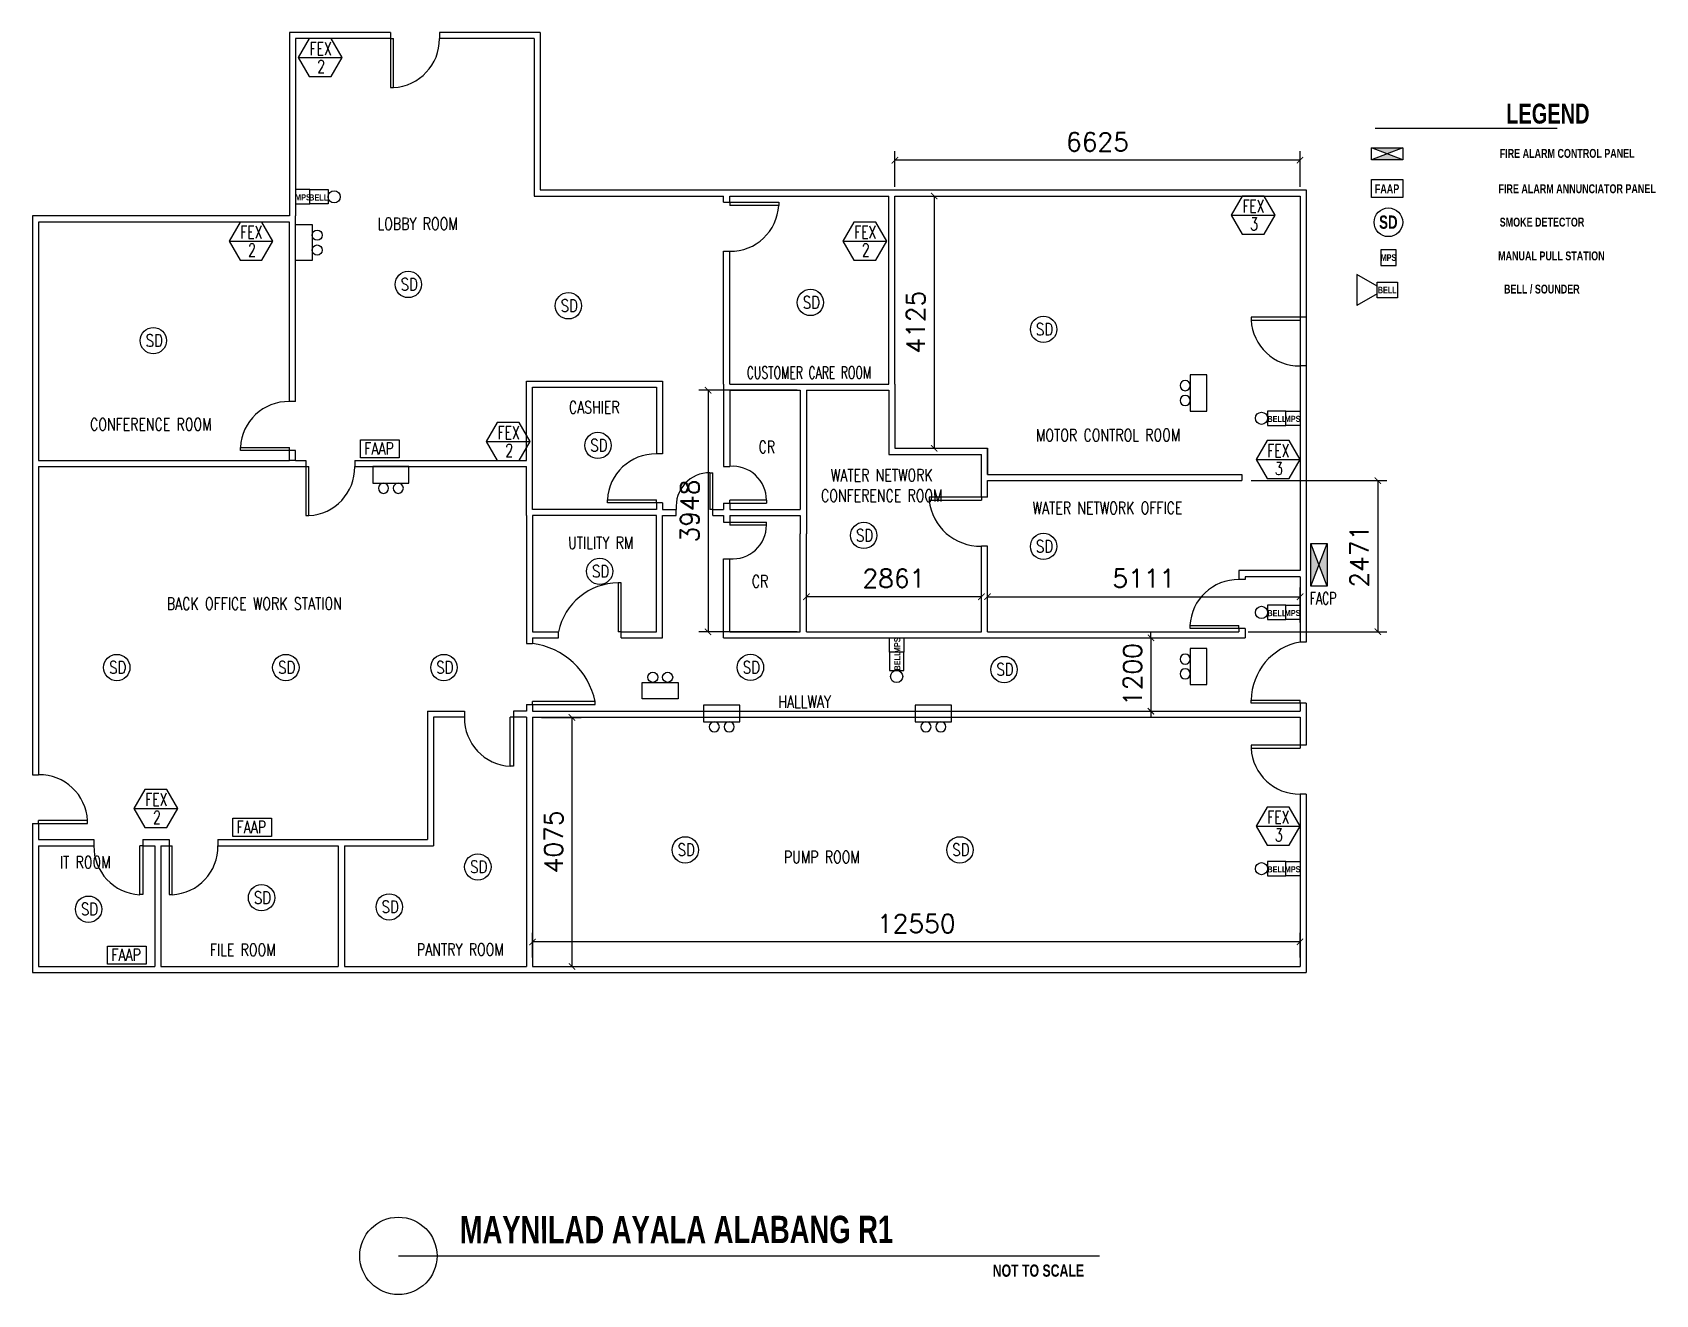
# Model space of a CAD drawing. Header units: millimetres. Extents: x 574095 to 829954, y -285467 to -148924.
# Drawn here: x 618008 to 644545, y -200945 to -180306 of the extents above; entities that cross this region are included whole.
import ezdxf

# ---------------------------------------------------------------- set-up
doc = ezdxf.new("R2010")
doc.units = ezdxf.units.MM
doc.header["$LTSCALE"] = 0.5
doc.layers.get('0').update_dxf_attribs({"color": 2})
doc.layers.get('Defpoints').update_dxf_attribs({"color": 140})
doc.layers.add('lighting', color=30, linetype='Continuous')
doc.styles.add('RomanS', font='romans.shx')
doc.styles.get("Standard").update_dxf_attribs({"font": 'romans.shx', "width": 0.75})
doc.dimstyles.new('RomanS 100', dxfattribs={"dimscale": 3, "dimtxt": 100, "dimasz": 35, "dimexe": 50, "dimexo": 50, "dimgap": 50, "dimtad": 1, "dimdec": 0, "dimzin": 0, "dimdsep": 46, "dimtxsty": 'RomanS', "dimblk": 'ARCHTICK', "dimcen": 0, "dimclrd": 1, "dimclre": 1, "dimclrt": 2, "dimadec": 0, "dimazin": 0, "dimtfac": 1, "dimtdec": 0, "dimtix": 1, "dimtmove": 0, "dimatfit": 3, "dimfxl": 1, "dimtolj": 1, "dimtzin": 0, "dimarcsym": 0})

# ---------------------------------------------------------------- blocks, each defined once
blk = doc.blocks.new('VBB')
at = {"layer": 'lighting'}
blk.add_lwpolyline([(435686, 185938), (436669, 185938), (436669, 185486), (435686, 185486)], close=True, dxfattribs=at)
for centre in [(435976, 186076), (436380, 186076)]:
    blk.add_circle(centre, 138, dxfattribs=at)
blk = doc.blocks.new('NMM')
at = {"layer": 'lighting', "color": 1}
blk.add_lwpolyline([(436782, 196044), (436526, 196488), (436013, 196488), (435757, 196044), (436013, 195600), (436526, 195600)], close=True, dxfattribs=at)
blk.add_lwpolyline([(435757, 196044), (436782, 196044)], dxfattribs=at)
at = {"layer": 'lighting', "color": 2, "char_height": 300.01, "attachment_point": 1}
for s, insert in [('\\pi80.926;{\\W0.7;FEX}', (435942, 196402)), ('\\pi260.93;{\\W0.7;2}', (435942, 195985))]:
    blk.add_mtext_dynamic_manual_height_columns(s, width=661.86, gutter_width=1, heights=[0], dxfattribs=dict(at, insert=insert))
blk = doc.blocks.new('_ArchTick')
at = {"color": 0, "linetype": 'ByBlock', "const_width": 0.15}
blk.add_lwpolyline([(-0.5, -0.5), (0.5, 0.5)], dxfattribs=at)
blk = doc.blocks.new('*D94')
at = {"color": 1, "lineweight": -2, "transparency": 16777216}
for p, q in [((632108, -182831), (632108, -182245)), ((638733, -182831), (638733, -182245)), ((638733, -182395), (632108, -182395))]:
    blk.add_line(p, q, dxfattribs=at)
at = {"layer": 'Defpoints', "color": 0, "transparency": 16777216}
for p in [(632108, -182395), (632108, -182981), (638733, -182981)]:
    blk.add_point(p, dxfattribs=at)
at = {"color": 1, "lineweight": -2, "transparency": 16777216, "xscale": 105, "yscale": 105, "zscale": 105, "rotation": 180}
blk.add_blockref('_ArchTick', (632108, -182395), dxfattribs=at)
at = {"color": 1, "lineweight": -2, "transparency": 16777216, "xscale": 105, "yscale": 105, "zscale": 105}
blk.add_blockref('_ArchTick', (638733, -182395), dxfattribs=at)
at = {"color": 2, "transparency": 16777216, "insert": (635421, -182095), "char_height": 300, "attachment_point": 5, "style": 'RomanS'}
blk.add_mtext('\\A1;6625', dxfattribs=at)
blk = doc.blocks.new('*D95')
at = {"color": 1, "lineweight": -2, "transparency": 16777216}
for p, q in [((632258, -182981), (632900, -182981)), ((632750, -182981), (632750, -187106)), ((632258, -187106), (632900, -187106))]:
    blk.add_line(p, q, dxfattribs=at)
at = {"layer": 'Defpoints', "color": 0, "transparency": 16777216}
for p in [(632108, -182981), (632108, -187106), (632750, -187106)]:
    blk.add_point(p, dxfattribs=at)
at = {"color": 1, "lineweight": -2, "transparency": 16777216, "xscale": 105, "yscale": 105, "zscale": 105}
for p, rotation in [((632750, -182981), 90), ((632750, -187106), 270)]:
    blk.add_blockref('_ArchTick', p, dxfattribs=dict(at, rotation=rotation))
at = {"color": 2, "transparency": 16777216, "insert": (632450, -185043), "char_height": 300, "attachment_point": 5, "rotation": 90, "style": 'RomanS'}
blk.add_mtext('\\A1;4125', dxfattribs=at)
blk = doc.blocks.new('*D96')
at = {"color": 1, "lineweight": -2, "transparency": 16777216}
for p, q in [((626183, -195431), (626183, -195028)), ((638733, -195431), (638733, -195028)), ((638733, -195178), (626183, -195178))]:
    blk.add_line(p, q, dxfattribs=at)
at = {"layer": 'Defpoints', "color": 0, "transparency": 16777216}
for p in [(626183, -195178), (626183, -195581), (638733, -195581)]:
    blk.add_point(p, dxfattribs=at)
at = {"color": 1, "lineweight": -2, "transparency": 16777216, "xscale": 105, "yscale": 105, "zscale": 105, "rotation": 180}
blk.add_blockref('_ArchTick', (626183, -195178), dxfattribs=at)
at = {"color": 1, "lineweight": -2, "transparency": 16777216, "xscale": 105, "yscale": 105, "zscale": 105}
blk.add_blockref('_ArchTick', (638733, -195178), dxfattribs=at)
at = {"color": 2, "transparency": 16777216, "insert": (632458, -194878), "char_height": 300, "attachment_point": 5, "style": 'RomanS'}
blk.add_mtext('\\A1;12550', dxfattribs=at)
blk = doc.blocks.new('*D98')
at = {"color": 1, "lineweight": -2, "transparency": 16777216}
for p, q in [((636134, -190206), (636444, -190206)), ((636294, -190206), (636294, -190101)), ((636294, -190206), (636294, -191406)), ((626333, -191506), (626978, -191506)), ((626828, -191506), (626828, -195581)), ((636134, -191406), (636444, -191406)), ((636294, -191406), (636294, -191511)), ((626333, -195581), (626978, -195581))]:
    blk.add_line(p, q, dxfattribs=at)
at = {"layer": 'Defpoints', "color": 0, "transparency": 16777216}
for p in [(635984, -190206), (626183, -191506), (635984, -191406), (636294, -191406), (626183, -195581), (626828, -195581)]:
    blk.add_point(p, dxfattribs=at)
at = {"color": 1, "lineweight": -2, "transparency": 16777216, "xscale": 105, "yscale": 105, "zscale": 105}
for p, rotation in [((636294, -190206), 270), ((626828, -191506), 90), ((636294, -191406), 90), ((626828, -195581), 270)]:
    blk.add_blockref('_ArchTick', p, dxfattribs=dict(at, rotation=rotation))
at = {"color": 2, "transparency": 16777216, "char_height": 300, "attachment_point": 5, "rotation": 90, "style": 'RomanS'}
for s, insert in [('\\A1;1200', (635994, -190806)), ('\\A1;4075', (626528, -193543))]:
    blk.add_mtext(s, dxfattribs=dict(at, insert=insert))
blk = doc.blocks.new('*D99')
at = {"color": 1, "lineweight": -2, "transparency": 16777216}
for p, q in [((630511, -186158), (628904, -186158)), ((629054, -186158), (629054, -190106)), ((630511, -190106), (628904, -190106))]:
    blk.add_line(p, q, dxfattribs=at)
at = {"layer": 'Defpoints', "color": 0, "transparency": 16777216}
for p in [(630661, -186158), (629054, -190106), (630661, -190106)]:
    blk.add_point(p, dxfattribs=at)
at = {"color": 1, "lineweight": -2, "transparency": 16777216, "xscale": 105, "yscale": 105, "zscale": 105}
for p, rotation in [((629054, -186158), 90), ((629054, -190106), 270)]:
    blk.add_blockref('_ArchTick', p, dxfattribs=dict(at, rotation=rotation))
at = {"color": 2, "transparency": 16777216, "insert": (628754, -188132), "char_height": 300, "attachment_point": 5, "rotation": 90, "style": 'RomanS'}
blk.add_mtext('\\A1;3948', dxfattribs=at)
blk = doc.blocks.new('*D100')
at = {"color": 1, "lineweight": -2, "transparency": 16777216}
for p, q in [((630661, -189956), (630661, -189383)), ((633522, -189956), (633522, -189383)), ((633522, -189533), (630661, -189533))]:
    blk.add_line(p, q, dxfattribs=at)
at = {"layer": 'Defpoints', "color": 0, "transparency": 16777216}
for p in [(630661, -189533), (630661, -190106), (633522, -190106)]:
    blk.add_point(p, dxfattribs=at)
at = {"color": 1, "lineweight": -2, "transparency": 16777216, "xscale": 105, "yscale": 105, "zscale": 105, "rotation": 180}
blk.add_blockref('_ArchTick', (630661, -189533), dxfattribs=at)
at = {"color": 1, "lineweight": -2, "transparency": 16777216, "xscale": 105, "yscale": 105, "zscale": 105}
blk.add_blockref('_ArchTick', (633522, -189533), dxfattribs=at)
at = {"color": 2, "transparency": 16777216, "insert": (632092, -189233), "char_height": 300, "attachment_point": 5, "style": 'RomanS'}
blk.add_mtext('\\A1;2861', dxfattribs=at)
blk = doc.blocks.new('*D101')
at = {"color": 1, "lineweight": -2, "transparency": 16777216}
for p, q in [((637933, -187635), (640154, -187635)), ((640004, -187635), (640004, -190106)), ((637883, -190106), (640154, -190106))]:
    blk.add_line(p, q, dxfattribs=at)
at = {"layer": 'Defpoints', "color": 0, "transparency": 16777216}
for p in [(637783, -187635), (637733, -190106), (640004, -190106)]:
    blk.add_point(p, dxfattribs=at)
at = {"color": 1, "lineweight": -2, "transparency": 16777216, "xscale": 105, "yscale": 105, "zscale": 105}
for p, rotation in [((640004, -187635), 90), ((640004, -190106), 270)]:
    blk.add_blockref('_ArchTick', p, dxfattribs=dict(at, rotation=rotation))
at = {"color": 2, "transparency": 16777216, "insert": (639704, -188870), "char_height": 300, "attachment_point": 5, "rotation": 90, "style": 'RomanS'}
blk.add_mtext('\\A1;2471', dxfattribs=at)
blk = doc.blocks.new('*D102')
at = {"color": 1, "lineweight": -2, "transparency": 16777216}
for p, q in [((633622, -189956), (633622, -189383)), ((638733, -189956), (638733, -189383)), ((633622, -189533), (638733, -189533))]:
    blk.add_line(p, q, dxfattribs=at)
at = {"layer": 'Defpoints', "color": 0, "transparency": 16777216}
for p in [(638733, -189533), (633622, -190106), (638733, -190106)]:
    blk.add_point(p, dxfattribs=at)
at = {"color": 1, "lineweight": -2, "transparency": 16777216, "xscale": 105, "yscale": 105, "zscale": 105, "rotation": 180}
blk.add_blockref('_ArchTick', (633622, -189533), dxfattribs=at)
at = {"color": 1, "lineweight": -2, "transparency": 16777216, "xscale": 105, "yscale": 105, "zscale": 105}
blk.add_blockref('_ArchTick', (638733, -189533), dxfattribs=at)
at = {"color": 2, "transparency": 16777216, "insert": (636178, -189233), "char_height": 300, "attachment_point": 5, "style": 'RomanS'}
blk.add_mtext('\\A1;5111', dxfattribs=at)

msp = doc.modelspace()

# ---------------------------------------------------------------- hatches: boundary and pattern name
at = {"transparency": 33554638}
h = msp.add_hatch(dxfattribs=at)
h.set_pattern_fill('ANGLE', color=0, scale=0.730543, angle=90)
h.set_pattern_definition([(90, (504913.4233, -634538.451), (-5.102846324, 3e-16), [3.711160963, -1.39168536]), (180, (504913.4233, -634538.451), (-6e-16, -5.102846324), [3.711160963, -1.39168536])])
h.paths.add_polyline_path([(639900.1, -182194.4), (640155.4, -182291.5), (640410.6, -182194.4)])
h.paths.add_polyline_path([(640155.4, -182291.5), (639900.1, -182388.7), (640410.6, -182388.7)])
h = msp.add_hatch(dxfattribs=at)
h.set_pattern_fill('ANGLE', color=0)
h.set_pattern_definition([(0, (19988.347, -3886.634), (0, 6.985), [5.08, -1.905]), (90, (19988.347, -3886.634), (-6.985, 4e-16), [5.08, -1.905])])
h.paths.add_polyline_path([(639176.7, -188662.4), (639043.8, -189011.8), (639176.7, -189361.1)])
h.paths.add_polyline_path([(639043.8, -189011.8), (638910.8, -188662.4), (638910.8, -189361.1)])

# ---------------------------------------------------------------- linework, layer by layer
at = {"color": 8, "transparency": 33554638}
for p, q in [((622208.3, -180305.5), (622208.3, -183305.5)), ((623860.8, -180305.5), (622208.3, -180305.5)), ((622308.3, -180405.5), (622308.3, -183305.5)), ((623860.8, -180405.5), (622308.3, -180405.5)), ((623860.8, -180305.5), (623860.8, -180405.5)), ((623860.8, -180405.5), (623910.8, -180405.5)), ((623860.8, -180405.5), (623910.8, -180405.5)), ((623860.8, -180405.5), (623860.8, -181205.5)), ((623910.8, -181205.5), (623910.8, -180405.5)), ((626308.3, -180305.5), (624660.8, -180305.5)), ((624660.8, -180305.5), (624660.8, -180405.5)), ((624660.8, -180305.5), (624660.8, -180405.5)), ((626208.3, -180405.5), (624660.8, -180405.5)), ((626208.3, -180405.5), (626208.3, -182980.5)), ((626308.3, -180305.5), (626308.3, -182880.5)), ((623860.8, -181205.5), (623910.8, -181205.5)), ((626208.3, -182980.5), (629308.3, -182980.5)), ((626308.3, -182880.5), (629508.3, -182880.5)), ((629308.3, -183083.6), (629308.3, -182980.5)), ((629308.3, -183083.6), (629408.3, -183083.6)), ((629408.3, -182980.5), (629508.3, -182980.5)), ((629408.3, -183083.6), (629408.3, -182980.5)), ((629408.3, -183083.6), (629408.3, -183133.6)), ((629408.3, -183083.6), (629408.3, -183133.6)), ((629408.3, -183083.6), (630208.3, -183083.6)), ((629508.3, -182880.5), (632008.3, -182880.5)), ((629508.3, -182980.5), (632008.3, -182980.5)), ((630208.3, -183083.6), (630208.3, -183133.6)), ((632008.3, -182880.5), (638833.3, -182880.5)), ((632008.3, -186057.5), (632008.3, -182980.5)), ((632108.3, -182980.5), (638733.3, -182980.5)), ((632108.3, -186057.5), (632108.3, -182980.5)), ((638733.3, -182980.5), (638733.3, -188305.5)), ((638833.3, -182880.5), (638833.3, -188305.5)), ((622208.3, -183305.5), (618008.3, -183305.5)), ((618008.3, -183305.5), (618008.3, -187305.5)), ((622308.3, -186341), (622308.3, -183305.5)), ((630208.3, -183133.6), (629408.3, -183133.6)), ((622208.3, -183405.5), (618108.3, -183405.5)), ((618108.3, -183405.5), (618108.3, -187305.5)), ((622208.3, -186341), (622208.3, -183405.5)), ((629308.3, -186057.5), (629308.3, -183883.6)), ((629308.3, -183883.6), (629408.3, -183883.6)), ((629308.3, -183883.6), (629408.3, -183883.6)), ((629408.3, -186057.5), (629408.3, -183883.6)), ((638733.3, -184958.8), (637933.3, -184958.8)), ((637933.3, -184958.8), (637933.3, -185008.8)), ((637933.3, -185008.8), (638733.3, -185008.8)), ((638733.3, -184958.8), (638733.3, -185008.8)), ((638733.3, -184958.8), (638733.3, -185008.8)), ((638833.3, -184958.8), (638733.3, -184958.8)), ((626083.3, -186005.5), (628308.3, -186005.5)), ((626083.3, -187305.5), (626083.3, -186005.5)), ((628308.3, -186005.5), (628308.3, -187198.1)), ((638833.3, -185758.8), (638733.3, -185758.8)), ((638833.3, -185758.8), (638733.3, -185758.8)), ((626183.3, -186105.5), (628208.3, -186105.5)), ((626183.3, -188105.5), (626183.3, -186105.5)), ((628208.3, -186105.5), (628208.3, -187198.1)), ((629308.3, -186057.5), (629308.3, -187402.8)), ((629408.3, -186057.5), (632008.3, -186057.5)), ((629408.3, -186157.5), (630561.3, -186157.5)), ((629408.3, -186157.5), (629408.3, -187402.8)), ((630561.3, -186157.5), (630561.3, -188105.5)), ((630661.3, -186157.5), (630661.3, -188505.5)), ((630661.3, -186157.5), (632008.3, -186157.5)), ((632008.3, -186157.5), (632008.3, -187205.5)), ((632108.3, -186057.5), (632108.3, -187105.5)), ((622308.3, -186341), (622208.3, -186341)), ((618008.3, -187305.5), (618008.3, -192444.2)), ((618108.3, -187305.5), (622208.3, -187305.5)), ((621408.3, -187141), (621408.3, -187091)), ((621408.3, -187091), (622208.3, -187091)), ((622308.3, -187141), (621408.3, -187141)), ((622208.3, -187141), (622208.3, -187091)), ((622208.3, -187305.5), (622208.3, -187141)), ((622208.3, -187305.5), (622208.3, -187255.5)), ((622308.3, -187305.5), (622208.3, -187305.5)), ((622308.3, -187305.5), (622308.3, -187141)), ((622308.3, -187305.5), (622477.5, -187305.5)), ((622477.5, -187305.5), (622477.5, -187405.5)), ((623277.5, -187305.5), (623277.5, -187405.5)), ((623277.5, -187305.5), (623277.5, -187405.5)), ((623277.5, -187305.5), (626083.3, -187305.5)), ((628308.3, -187198.1), (628208.3, -187198.1)), ((628308.3, -187198.1), (628208.3, -187198.1)), ((632008.3, -187205.5), (633522.3, -187205.5)), ((632108.3, -187105.5), (633622.3, -187105.5)), ((633522.3, -187906.1), (633522.3, -187205.5)), ((633622.3, -187105.5), (633622.3, -187534.5)), ((633622.3, -187534.5), (633622.3, -187105.5)), ((618108.3, -187405.5), (622308.3, -187405.5)), ((618108.3, -187405.5), (618108.3, -192444.2)), ((622308.3, -187405.5), (622477.5, -187405.5)), ((622477.5, -187405.5), (622527.5, -187405.5)), ((622477.5, -187405.5), (622527.5, -187405.5)), ((622477.5, -187405.5), (622477.5, -188205.5)), ((622527.5, -188205.5), (622527.5, -187405.5)), ((623277.5, -187405.5), (626083.3, -187405.5)), ((626083.3, -188205.5), (626083.3, -187405.5)), ((629084.3, -187505.5), (629084.3, -188105.5)), ((629084.3, -187505.5), (629134.3, -187505.5)), ((629134.3, -188105.5), (629134.3, -187505.5)), ((629308.3, -187402.8), (629408.3, -187402.8)), ((633622.3, -187534.5), (637783.3, -187534.5)), ((637783.3, -187534.5), (637783.3, -187634.5)), ((633622.3, -187634.5), (637783.3, -187634.5)), ((633622.3, -187906.1), (633622.3, -187634.5)), ((628208.3, -188105.5), (626183.3, -188105.5)), ((627408.3, -187998.1), (627408.3, -187948.1)), ((627408.3, -187948.1), (628208.3, -187948.1)), ((628208.3, -187998.1), (627408.3, -187998.1)), ((628208.3, -187998.1), (628208.3, -187948.1)), ((628208.3, -187998.1), (628208.3, -187948.1)), ((628308.3, -187998.1), (628208.3, -187998.1)), ((628208.3, -187998.1), (628208.3, -188105.5)), ((628308.3, -187998.1), (628308.3, -188105.5)), ((628308.3, -188105.5), (628534.3, -188105.5)), ((628534.3, -188205.5), (628534.3, -188105.5)), ((629134.3, -188105.5), (629084.3, -188105.5)), ((629134.3, -188205.5), (629134.3, -188105.5)), ((629134.3, -188105.5), (629308.3, -188105.5)), ((629308.3, -188002.8), (629408.3, -188002.8)), ((629308.3, -188002.8), (629308.3, -188105.5)), ((629408.3, -188002.8), (629408.3, -187952.8)), ((630008.3, -187952.8), (629408.3, -187952.8)), ((629408.3, -188002.8), (630008.3, -188002.8)), ((629408.3, -188002.8), (629408.3, -188105.5)), ((629408.3, -188105.5), (630561.3, -188105.5)), ((630008.3, -187952.8), (630008.3, -188002.8)), ((633522.3, -187906.1), (632669.3, -187906.1)), ((632669.3, -187906.1), (632669.3, -187956.1)), ((632669.3, -187956.1), (633522.3, -187956.1)), ((633522.3, -187906.1), (633522.3, -187956.1)), ((633522.3, -187906.1), (633522.3, -187956.1)), ((633622.3, -187906.1), (633522.3, -187906.1)), ((622477.5, -188205.5), (622527.5, -188205.5)), ((626083.3, -188205.5), (626083.3, -190296.5)), ((628208.3, -188205.5), (626183.3, -188205.5)), ((626183.3, -188205.5), (626183.3, -190105.5)), ((628208.3, -190105.5), (628208.3, -188205.5)), ((628308.3, -190205.5), (628308.3, -188205.5)), ((628308.3, -188205.5), (628534.3, -188205.5)), ((629134.3, -188205.5), (629308.3, -188205.5)), ((629308.3, -188205.5), (629308.3, -188312.2)), ((629308.3, -188312.2), (629408.3, -188312.2)), ((629408.3, -188205.5), (629408.3, -188362.2)), ((629408.3, -188205.5), (630561.3, -188205.5)), ((629408.3, -188312.2), (629408.3, -188362.2)), ((629408.3, -188312.2), (630008.3, -188312.2)), ((630008.3, -188362.2), (629408.3, -188362.2)), ((630008.3, -188362.2), (630008.3, -188312.2)), ((630561.3, -188205.5), (630561.3, -188505.5)), ((638733.3, -188305.5), (638733.3, -189105.5)), ((638833.3, -188305.5), (638833.3, -189305.5)), ((630561.3, -190105.5), (630561.3, -188505.5)), ((630661.3, -190105.5), (630661.3, -188505.5)), ((629308.3, -190205.5), (629308.3, -188912.2)), ((629308.3, -188912.2), (629408.3, -188912.2)), ((629408.3, -190105.5), (629408.3, -188912.2)), ((633522.3, -190105.5), (633522.3, -188706.1)), ((633622.3, -188706.1), (633522.3, -188706.1)), ((633622.3, -188706.1), (633522.3, -188706.1)), ((633622.3, -190105.5), (633622.3, -188706.1)), ((638733.3, -189105.5), (637733.3, -189105.5)), ((637733.3, -189105.5), (637733.3, -189254)), ((627633.9, -189305.5), (627583.9, -189305.5)), ((627583.9, -189305.5), (627583.9, -190105.5)), ((627633.9, -190105.5), (627633.9, -189305.5)), ((637833.3, -189254), (637733.3, -189254)), ((637833.3, -189254), (637733.3, -189254)), ((638733.3, -189205.5), (637833.3, -189205.5)), ((637833.3, -189205.5), (637833.3, -189254)), ((638733.3, -189205.5), (638733.3, -189305.5)), ((638733.3, -189305.5), (638733.3, -190273.8)), ((638833.3, -189305.5), (638833.3, -190273.8)), ((626183.3, -190105.5), (626608.9, -190105.5)), ((626183.3, -190205.5), (626608.9, -190205.5)), ((626183.3, -190205.5), (626183.3, -190296.5)), ((626608.9, -190205.5), (626608.9, -190105.5)), ((626608.9, -190205.5), (626608.9, -190105.5)), ((627633.9, -190105.5), (627583.9, -190105.5)), ((627633.9, -190105.5), (627583.9, -190105.5)), ((627633.9, -190205.5), (627633.9, -190105.5)), ((627633.9, -190105.5), (628208.3, -190105.5)), ((627633.9, -190205.5), (628308.3, -190205.5)), ((629308.3, -190205.5), (630561.3, -190205.5)), ((629408.3, -190105.5), (630561.3, -190105.5)), ((630561.3, -190205.5), (633372.3, -190205.5)), ((630661.3, -190105.5), (633372.3, -190105.5)), ((633372.3, -190105.5), (633522.3, -190105.5)), ((633372.3, -190205.5), (637833.3, -190205.5)), ((633622.3, -190105.5), (637733.3, -190105.5)), ((636933.3, -190054), (636933.3, -190004)), ((636933.3, -190004), (637733.3, -190004)), ((637733.3, -190054), (636933.3, -190054)), ((637733.3, -190054), (637733.3, -190004)), ((637733.3, -190054), (637733.3, -190004)), ((637833.3, -190054), (637733.3, -190054)), ((637733.3, -190054), (637733.3, -190105.5)), ((637833.3, -190054), (637833.3, -190205.5)), ((626083.3, -190296.5), (626183.3, -190296.5)), ((638833.3, -190273.8), (638733.3, -190273.8)), ((638833.3, -190273.8), (638733.3, -190273.8)), ((626083.3, -191296.5), (626183.3, -191296.5)), ((626083.3, -191296.5), (626083.3, -191405.5)), ((626183.3, -191296.5), (626183.3, -191246.5)), ((626183.3, -191296.5), (626183.3, -191246.5)), ((627208.3, -191246.5), (626183.3, -191246.5)), ((626183.3, -191296.5), (627208.3, -191296.5)), ((626183.3, -191296.5), (626183.3, -191405.5)), ((627208.3, -191296.5), (627208.3, -191246.5)), ((637933.3, -191273.8), (637933.3, -191223.8)), ((637933.3, -191223.8), (638733.3, -191223.8)), ((638733.3, -191273.8), (637933.3, -191273.8)), ((638733.3, -191273.8), (638733.3, -191223.8)), ((638733.3, -191273.8), (638733.3, -191223.8)), ((638733.3, -191273.8), (638733.3, -191405.5)), ((638833.3, -191273.8), (638733.3, -191273.8)), ((638833.3, -191273.8), (638833.3, -191960.3)), ((624465.9, -191405.5), (624465.9, -193505.5)), ((624565.9, -191505.5), (624565.9, -193605.5)), ((625071.1, -191505.5), (624565.9, -191505.5)), ((625071.1, -191405.5), (625071.1, -191505.5)), ((625071.1, -191405.5), (625071.1, -191505.5)), ((625871.1, -191505.5), (625821.1, -191505.5)), ((625871.1, -191505.5), (625821.1, -191505.5)), ((625821.1, -192305.5), (625821.1, -191505.5)), ((626083.3, -191405.5), (625871.1, -191405.5)), ((625871.1, -191405.5), (625871.1, -191505.5)), ((626083.3, -191505.5), (625871.1, -191505.5)), ((625871.1, -191505.5), (625871.1, -192305.5)), ((626083.3, -191505.5), (626083.3, -195580.5)), ((626183.3, -191405.5), (638733.3, -191405.5)), ((626183.3, -191505.5), (626183.3, -195580.5)), ((626183.3, -191505.5), (638733.3, -191505.5)), ((638733.3, -191505.5), (638733.3, -191960.3)), ((638733.3, -191960.3), (637933.3, -191960.3)), ((637933.3, -191960.3), (637933.3, -192010.3)), ((637933.3, -192010.3), (638733.3, -192010.3)), ((638733.3, -191960.3), (638733.3, -192010.3)), ((638733.3, -191960.3), (638733.3, -192010.3)), ((638833.3, -191960.3), (638733.3, -191960.3)), ((625871.1, -192305.5), (625821.1, -192305.5)), ((618008.3, -192444.2), (618108.3, -192444.2)), ((618008.3, -192444.2), (618108.3, -192444.2)), ((638833.3, -192760.3), (638733.3, -192760.3)), ((638833.3, -192760.3), (638733.3, -192760.3)), ((638733.3, -192760.3), (638733.3, -195580.5)), ((638833.3, -192760.3), (638833.3, -195680.5)), ((618008.3, -193244.2), (618108.3, -193244.2)), ((618008.3, -193244.2), (618008.3, -193505.5)), ((618108.3, -193244.2), (618108.3, -193194.2)), ((618108.3, -193244.2), (618108.3, -193194.2)), ((618908.3, -193194.2), (618108.3, -193194.2)), ((618108.3, -193244.2), (618908.3, -193244.2)), ((618108.3, -193244.2), (618108.3, -193505.5)), ((618908.3, -193244.2), (618908.3, -193194.2)), ((618008.3, -193505.5), (618008.3, -195680.5)), ((618008.3, -193505.5), (618008.3, -195680.5)), ((618108.3, -193505.5), (619012.3, -193505.5)), ((618108.3, -193605.5), (618108.3, -195580.5)), ((618108.3, -193605.5), (618108.3, -195580.5)), ((618108.3, -193605.5), (619012.3, -193605.5)), ((619012.3, -193505.5), (619012.3, -193605.5)), ((619012.3, -193505.5), (619012.3, -193605.5)), ((619812.3, -193605.5), (619762.3, -193605.5)), ((619812.3, -193605.5), (619762.3, -193605.5)), ((619762.3, -194405.5), (619762.3, -193605.5)), ((619812.3, -193505.5), (619812.3, -193605.5)), ((619812.3, -193505.5), (620241.5, -193505.5)), ((619812.3, -193605.5), (619812.3, -194405.5)), ((619812.3, -193605.5), (620008.3, -193605.5)), ((620008.3, -193605.5), (620008.3, -195580.5)), ((620008.3, -193605.5), (620008.3, -195580.5)), ((620108.3, -193605.5), (620108.3, -195580.5)), ((620108.3, -193605.5), (620108.3, -195580.5)), ((620108.3, -193605.5), (620241.5, -193605.5)), ((620241.5, -193505.5), (620241.5, -193605.5)), ((620241.5, -193605.5), (620291.5, -193605.5)), ((620241.5, -193605.5), (620291.5, -193605.5)), ((620241.5, -193605.5), (620241.5, -194405.5)), ((620291.5, -194405.5), (620291.5, -193605.5)), ((621041.5, -193505.5), (621041.5, -193605.5)), ((621041.5, -193505.5), (621041.5, -193605.5)), ((621041.5, -193505.5), (624465.9, -193505.5)), ((621041.5, -193605.5), (623008.3, -193605.5)), ((623008.3, -193605.5), (623008.3, -195580.5)), ((623008.3, -193605.5), (623008.3, -195580.5)), ((623108.3, -193605.5), (623108.3, -195580.5)), ((623108.3, -193605.5), (623108.3, -195580.5)), ((623108.3, -193605.5), (624565.9, -193605.5)), ((619812.3, -194405.5), (619762.3, -194405.5)), ((620241.5, -194405.5), (620291.5, -194405.5)), ((618008.3, -195680.5), (626083.3, -195680.5)), ((618108.3, -195580.5), (620008.3, -195580.5)), ((620108.3, -195580.5), (623008.3, -195580.5)), ((623108.3, -195580.5), (626083.3, -195580.5)), ((626083.3, -195680.5), (638833.3, -195680.5)), ((626183.3, -195580.5), (638733.3, -195580.5))]:
    msp.add_line(p, q, dxfattribs=at)
at = {"color": 0, "transparency": 33554638}
for p, q in [((639962.6, -181871.9), (642937.7, -181871.9)), ((640410.6, -182388.7), (639900.1, -182194.4)), ((640410.6, -182194.4), (639900.1, -182388.7)), ((639993.3, -184456.6), (639660.9, -184264.7)), ((639660.9, -184264.7), (639660.9, -184772.3)), ((639993.3, -184580.4), (639660.9, -184772.3)), ((623990.3, -200312.5), (635451.9, -200312.5))]:
    msp.add_line(p, q, dxfattribs=at)
at = {"color": 106, "transparency": 33554638}
for p, q in [((638910.8, -189361.1), (639176.7, -188662.4)), ((639176.7, -189361.1), (638910.8, -188662.4))]:
    msp.add_line(p, q, dxfattribs=at)
at = {"color": 0, "transparency": 33554638}
for points in [[(639900.1, -182388.7), (639900.1, -182194.4), (640410.6, -182194.4), (640410.6, -182388.7)], [(639901.5, -182709.3), (640414.7, -182709.3), (640414.7, -183005.6), (639901.5, -183005.6)], [(640306.1, -183861.6), (640052.5, -183861.6), (640052.5, -184115.2), (640306.1, -184115.2)], [(639993.3, -184391.7), (640324.3, -184391.7), (640324.3, -184645.2), (639993.3, -184645.2)]]:
    msp.add_lwpolyline(points, close=True, dxfattribs=at)
at = {"color": 106, "transparency": 33554638}
for points in [[(623372.9, -186966.3), (624002.7, -186966.3), (624002.7, -187264.1), (623372.9, -187264.1)], [(638910.8, -188662.4), (639176.7, -188662.4), (639176.7, -189361.1), (638910.8, -189361.1)], [(621284.2, -193157.2), (621914, -193157.2), (621914, -193455), (621284.2, -193455)], [(619237.4, -195247), (619867.2, -195247), (619867.2, -195544.8), (619237.4, -195544.8)]]:
    msp.add_lwpolyline(points, close=True, dxfattribs=at)
at = {"color": 8, "transparency": 33554638}
msp.add_lwpolyline([(624465.9, -191405.5), (625071.1, -191405.5)], dxfattribs=at)
at = {"color": 0, "transparency": 33554638}
for centre, radius in [((640177.3, -183410.2), 234.2), ((623990.3, -200312.5), 632.3)]:
    msp.add_circle(centre, radius, dxfattribs=at)
at = {"color": 8, "transparency": 33554638}
for centre, radius, start, end in [((623872.7, -180418.3), 788.2, 272.77042, 0.9248), ((629421, -183095.5), 788.2, 269.0752, 357.22958), ((638720.5, -184970.7), 788.2, 182.77042, 270.9248), ((622195.5, -187129.1), 788.2, 89.0752, 177.22958), ((628195.5, -187986.2), 788.2, 89.0752, 177.22958), ((622489.4, -187418.3), 788.2, 272.77042, 0.9248), ((629082.1, -188055.6), 550, 89.76668, 185.21243), ((629458.2, -187950.5), 550, 359.76668, 95.21243), ((633502.2, -187868.8), 837.5, 185.98302, 271.3699), ((629458.2, -188364.4), 550, 264.78757, 0.23332), ((627594.2, -190312.3), 1006.8, 90.58789, 168.15074), ((637720.5, -190042.1), 788.2, 89.0752, 177.22958), ((626023.5, -191496.8), 1210.9, 11.93138, 82.41811), ((638912.9, -191236.9), 979.7, 100.56309, 179.2351), ((625859.2, -191518.3), 788.2, 179.0752, 267.22958), ((638720.5, -191972.2), 788.2, 182.77042, 270.9248), ((618121, -193232.3), 788.2, 2.77042, 90.9248), ((619800.3, -193618.3), 788.2, 179.0752, 267.22958), ((620253.4, -193618.3), 788.2, 272.77042, 0.9248)]:
    msp.add_arc(centre, radius, start, end, dxfattribs=at)
at = {"layer": 'lighting'}
for points in [[(622308.3, -183109.1), (622541.6, -183109.1), (622541.6, -182875.7), (622308.3, -182875.7)], [(622541.6, -182875.7), (622840.2, -182875.7), (622840.2, -183109.1), (622541.6, -183109.1)], [(638499.9, -186498.3), (638201.3, -186498.3), (638201.3, -186731.7), (638499.9, -186731.7)], [(638733.3, -186731.7), (638499.9, -186731.7), (638499.9, -186498.3), (638733.3, -186498.3)], [(638499.9, -189673), (638201.3, -189673), (638201.3, -189906.3), (638499.9, -189906.3)], [(638733.3, -189906.3), (638499.9, -189906.3), (638499.9, -189673), (638733.3, -189673)], [(632253.6, -190205.5), (632253.6, -190438.9), (632020.2, -190438.9), (632020.2, -190205.5)], [(632020.2, -190438.9), (632020.2, -190737.5), (632253.6, -190737.5), (632253.6, -190438.9)], [(638499.9, -193863.9), (638201.3, -193863.9), (638201.3, -194097.3), (638499.9, -194097.3)], [(638733.3, -194097.3), (638499.9, -194097.3), (638499.9, -193863.9), (638733.3, -193863.9)]]:
    msp.add_lwpolyline(points, close=True, dxfattribs=at)
at = {"layer": 'lighting', "color": 1}
for points in [[(638326.8, -183291.4), (638147.4, -182980.5), (637788.4, -182980.5), (637609, -183291.4), (637788.4, -183602.2), (638147.4, -183602.2)], [(638733.3, -187291.3), (638553.8, -186980.5), (638194.9, -186980.5), (638015.4, -187291.3), (638194.9, -187602.2), (638553.8, -187602.2)], [(638733.3, -193284.1), (638553.8, -192973.3), (638194.9, -192973.3), (638015.4, -193284.1), (638194.9, -193594.9), (638553.8, -193594.9)]]:
    msp.add_lwpolyline(points, close=True, dxfattribs=at)
for points in [[(637609, -183291.4), (638326.8, -183291.4)], [(638015.4, -187291.3), (638733.3, -187291.3)], [(638015.4, -193284.1), (638733.3, -193284.1)]]:
    msp.add_lwpolyline(points, dxfattribs=at)
at = {"layer": 'lighting'}
for centre, radius in [((622939.7, -182992.4), 99.5), ((624153.3, -184426.2), 215.5), ((626769.7, -184775.1), 215.5), ((630727.1, -184721.1), 215.5), ((634539.6, -185160.5), 215.5), ((619984.6, -185345.3), 215.5), ((638101.9, -186615), 99.5), ((627253.7, -187058.7), 215.5), ((631598.7, -188530.6), 215.5), ((634539.6, -188709.9), 215.5), ((627281.9, -189117.9), 215.5), ((638101.9, -189789.7), 99.5), ((619386.4, -190691.1), 215.5), ((622150.7, -190691.1), 215.5), ((624735.3, -190691.1), 215.5), ((629747.3, -190688.5), 215.5), ((633893.1, -190724.4), 215.5), ((632136.9, -190836.9), 99.5), ((628681.3, -193673.4), 215.5), ((633171.6, -193673.4), 215.5), ((625289.9, -193952.2), 215.5), ((638101.9, -193980.6), 99.5), ((621754.2, -194455.4), 215.5), ((618925.8, -194643.3), 215.5), ((623841.7, -194606), 215.5)]:
    msp.add_circle(centre, radius, dxfattribs=at)

# ---------------------------------------------------------------- block references
for name, p, xscale, yscale, zscale in [('NMM', (317323.2, -317947), 0.7, 0.7, 0.7), ('NMM', (316192.3, -320947), 0.7, 0.7, 0.7), ('NMM', (326227, -320947), 0.7, 0.7, 0.7), ('NMM', (320398.1, -324225.3), 0.7, 0.7, 0.7), ('VBB', (366565.4, -302496.9), 0.6, 0.6, 0.6), ('NMM', (314638.2, -330225.3), 0.7, 0.7, 0.7)]:
    msp.add_blockref(name, p, dxfattribs=dict(xscale=xscale, yscale=yscale, zscale=zscale))
at = {"yscale": 0.6, "zscale": 0.6}
for p, xscale, rotation in [((511016.9, 77964), 0.6, 270), ((748499.6, 75504.9), -0.6, 90), ((362161.1, -76114.2), -0.6, 180), ((748499.6, 71032.8), -0.6, 90), ((367570.4, -80014.2), -0.6, 180), ((371030.7, -80014.2), -0.6, 180)]:
    msp.add_blockref('VBB', p, dxfattribs=dict(at, xscale=xscale, rotation=rotation))

# ---------------------------------------------------------------- texts
at = {"color": 7, "attachment_point": 5}
for s, insert, char_height, width, rotation in [('\\A1;{\\Fbold|c0;LEGEND}', (642784.1, -181635), 326.016, 6819.148, 0.04704), ('\\A1;{\\Fbold|c0;FIRE ALARM CONTROL PANEL}', (643100, -182284.3), 146.109, 4244.333, 0.04704), ('\\A1;{\\Fbold|c0;FAAP}', (640154.7, -182862.4), 146.109, 4244.333, 0.04704), ('\\A1;{\\Fbold|c0;FIRE ALARM ANNUNCIATOR PANEL}', (643262.8, -182862.4), 146.109, 4244.333, 0.04704), ('\\A1;{\\Fbold|c0;MPS}', (622430.8, -183002.5), 100, 794.748, 359.95296), ('\\A1;{\\Fbold|c0;BELL}', (622687.4, -183004.1), 100, 794.748, 359.95296), ('\\A1;{\\C256;LOBBY ROOM}', (624305.6, -183434.3), 200, 9334.35, 0.04704), ('\\A1;{\\Fbold|c0;SD}', (640175.8, -183409), 217.344, 617.064, 0.04704), ('\\A1;{\\Fbold|c0;\\H0.67225x;SMOKE DETECTOR}', (642688.5, -183408.5), 217.344, 5397.887, 0.04704), ('\\A1;{\\Fbold|c0;MANUAL PULL STATION}', (642841.7, -183960.7), 146.109, 6819.148, 0.04704), ('\\A1;{\\Fbold|c0;MPS}', (640178.4, -183987.7), 108.672, 863.668, 359.95296), ('\\A1;{\\Fbold|c0;BELL / SOUNDER}', (642685.8, -184504.3), 146.109, 6819.148, 0.04704), ('\\A1;{\\Fbold|c0;BELL}', (640157.8, -184517.9), 108.672, 863.668, 359.95296), ('\\A1;{\\W0.65;\\C256;CUSTOMER CARE ROOM}', (630702.6, -185867.5), 200, 9334.35, 0.04704), ('\\A1;{\\C256;CASHIER}', (627193.2, -186434.4), 200, 1909.751, 0.04704), ('\\A1;{\\C256;CONFERENCE ROOM}', (619943.4, -186714.8), 200, 9334.35, 0.04704), ('\\A1;{\\C256;MOTOR CONTROL ROOM}', (635594.2, -186891.1), 200, 10859.349, 0.04704), ('\\A1;{\\Fbold|c0;BELL}', (638354.1, -186626.8), 100, 794.748, 0.04704), ('\\A1;{\\Fbold|c0;MPS}', (638610.7, -186625.1), 100, 794.748, 0.04704), ('\\A1;{\\C256;FAAP}', (623674.9, -187109.4), 200, 567.823, 0.04704), ('\\A1;{\\C256;CR}', (630014.9, -187084), 200, 9334.35, 0.04704), ('\\A1;{\\C256;WATER NETWORK CONFERENCE ROOM}', (631893.9, -187712.7), 200, 2236.646, 0.04704), ('\\A1;{\\C256;WATER NETWORK OFFICE}', (635583.8, -188081), 200, 4448.866, 0.04704), ('\\A1;{\\C256;UTILITY RM}', (627299.1, -188652), 200, 9334.35, 0.04704), ('\\A1;{\\C256;CR}', (629903.9, -189280.6), 200, 9334.35, 0.04704), ('\\A1;{\\W0.65;\\C256;FACP}', (639109.4, -189559.9), 200, 5809.83, 0.04704), ('\\A1;{\\C256;BACK OFFICE WORK STATION}', (621635.5, -189645.5), 200, 9334.35, 0.04704), ('\\A1;{\\Fbold|c0;BELL}', (638354.1, -189801.4), 100, 794.748, 0.04704), ('\\A1;{\\Fbold|c0;MPS}', (638610.7, -189799.8), 100, 794.748, 0.04704), ('\\A1;{\\Fbold|c0;MPS}', (632147, -190328.1), 100, 794.748, 90.04704), ('\\A1;{\\Fbold|c0;BELL}', (632148.7, -190584.7), 100, 794.748, 90.04704), ('\\A1;{\\C256;HALLWAY}', (630633.3, -191250.9), 200, 9334.35, 0.04704), ('\\A1;{\\C256;FAAP}', (621586.1, -193300.3), 200, 567.823, 0.04704), ('\\A1;{\\C256;PUMP ROOM}', (630914.7, -193790.5), 200, 9334.35, 0.04704), ('\\A1;{\\C256;IT ROOM}', (618870.8, -193874.7), 200, 9334.35, 0.04704), ('\\A1;{\\Fbold|c0;BELL}', (638354.1, -193992.3), 100, 794.748, 0.04704), ('\\A1;{\\Fbold|c0;MPS}', (638610.7, -193990.7), 100, 794.748, 0.04704), ('\\A1;{\\C256;FAAP}', (619539.3, -195390.1), 200, 567.823, 0.04704), ('\\A1;{\\C256;FILE ROOM}', (621447.3, -195307.5), 200, 9334.35, 0.04704), ('\\A1;{\\C256;PANTRY ROOM}', (625004, -195302.8), 200, 9334.35, 0.04704), ('\\A1;{\\Fbold|c0; MAYNILAD AYALA ALABANG R1}', (628474.9, -199885.3), 446.265, 9334.35, 0.04704), ('\\A1;{\\Fbold|c0;NOT TO SCALE}', (634454.6, -200554.9), 200, 5809.83, 0.04704)]:
    msp.add_mtext(s, dxfattribs=dict(at, insert=insert, char_height=char_height, width=width, rotation=rotation))
at = {"color": 2, "transparency": 33554638, "char_height": 200, "attachment_point": 1, "style": 'RomanS'}
for insert in [(624028.2, -184324.1), (626644.6, -184673), (630601.9, -184619), (634414.5, -185058.4), (619859.5, -185243.2), (627128.6, -186956.6), (631473.6, -188428.5), (634414.5, -188607.8), (627156.8, -189015.8), (619261.3, -190589), (622025.6, -190589), (624610.2, -190589), (629622.1, -190586.4), (633767.9, -190622.3), (628556.2, -193571.3), (633046.5, -193571.3), (625164.8, -193850.1), (621629.1, -194353.3), (623716.6, -194503.9), (618800.7, -194541.2)]:
    msp.add_mtext_dynamic_manual_height_columns('{\\W0.8;SD}', width=272.927, gutter_width=12.5, heights=[0], dxfattribs=dict(at, insert=insert))
at = {"layer": 'lighting', "color": 2, "char_height": 210.004, "attachment_point": 1}
for s, insert in [('\\pi155.93;{\\W0.7;FEX}', (637635.1, -183040.6)), ('\\pi281.93;{\\W0.7;3}', (637635.1, -183332.3)), ('\\pi155.93;{\\W0.7;FEX}', (638041.6, -187040.6)), ('\\pi281.93;{\\W0.7;3}', (638041.6, -187332.3)), ('\\pi155.93;{\\W0.7;FEX}', (638041.6, -193033.4)), ('\\pi281.93;{\\W0.7;3}', (638041.6, -193325))]:
    msp.add_mtext_dynamic_manual_height_columns(s, width=661.861, gutter_width=1, heights=[0], dxfattribs=dict(at, insert=insert))

# ---------------------------------------------------------------- dimensions: what is measured, and where the dimension line sits
at = {"color": 1, "transparency": 33554638}
for base, p1, p2, picture, middle in [((632108.3, -182394.9), (638733.3, -182980.5), (632108.3, -182980.5), '*D94', (635420.8, -182094.9)), ((630661.3, -189533), (633522.3, -190105.5), (630661.3, -190105.5), '*D100', (632091.8, -189233)), ((638733.3, -189533), (633622.3, -190105.5), (638733.3, -190105.5), '*D102', (636177.8, -189233)), ((626183.3, -195178), (638733.3, -195580.5), (626183.3, -195580.5), '*D96', (632458.3, -194878))]:
    dim = msp.add_linear_dim(base=base, p1=p1, p2=p2, dimstyle='RomanS 100', dxfattribs=at)
    dim.commit()
    dim.dimension.update_dxf_attribs({"geometry": picture, "text_midpoint": middle})
for base, p1, p2, picture, middle in [((632749.9, -187105.5), (632108.3, -182980.5), (632108.3, -187105.5), '*D95', (632449.9, -185043)), ((629054, -190105.5), (630661.3, -186157.5), (630661.3, -190105.5), '*D99', (628754, -188131.5)), ((640004, -190105.5), (637783.3, -187634.5), (637733.3, -190105.5), '*D101', (639704, -188870)), ((626828.5, -195580.5), (626183.3, -191505.5), (626183.3, -195580.5), '*D98', (626528.5, -193543)), ((636293.9, -191405.5), (635984.2, -190205.5), (635984.2, -191405.5), '*D98', (635993.9, -190805.5))]:
    dim = msp.add_linear_dim(base=base, p1=p1, p2=p2, angle=90, dimstyle='RomanS 100', dxfattribs=at)
    dim.commit()
    dim.dimension.update_dxf_attribs({"geometry": picture, "text_midpoint": middle})

doc.saveas('drawing.dxf')
